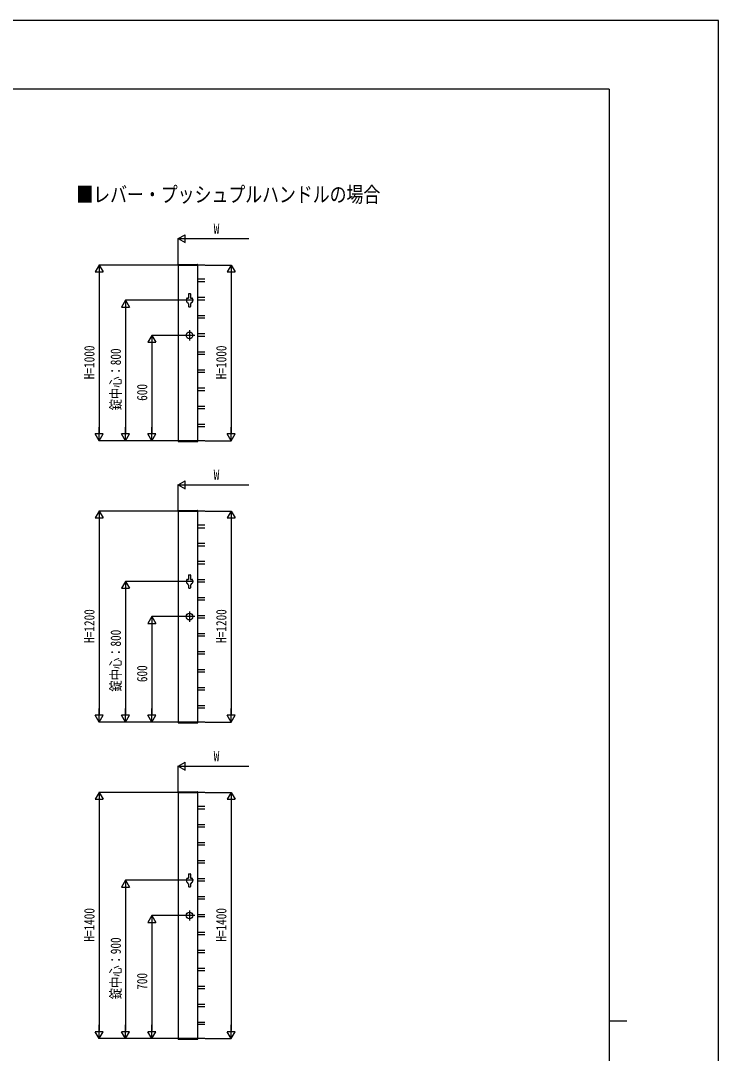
# Model space of a CAD drawing. Units: millimetres, scale not verified. Extents: x -8410 to 8410, y -5940 to 5940.
# Drawn here: x 4444 to 8410, y 66 to 5940 of the extents above; entities that cross this region are included whole.
import ezdxf
from ezdxf.enums import TextEntityAlignment as Align

# ---------------------------------------------------------------- set-up
doc = ezdxf.new("R2010")
doc.units = ezdxf.units.MM
doc.header["$LTSCALE"] = 30
for name, color, linetype in [('0-1_USER1', 3, 'Continuous'), ('0-2_YKK_A1', 4, 'Continuous'), ('0-3_YKK_D', 6, 'Continuous'), ('0-4_YKK_ZWAK', 7, 'Continuous')]:
    doc.layers.add(name, color=color, linetype=linetype)
doc.styles.add('ＭＳ ゴシック', font='')
doc.styles.get('ＭＳ ゴシック').set_extended_font_data('MS Gothic')

msp = doc.modelspace()

# ---------------------------------------------------------------- linework, layer by layer
at = {"layer": '0-2_YKK_A1'}
for p, q in [((5339.67, 4552.55), (5339.54, 4550)), ((5339.54, 4550), (5450.54, 4550)), ((5340.04, 4550), (5340.04, 3550)), ((5490.04, 4550), (5340.04, 4550)), ((5340.67, 4553.5), (5449.41, 4553.5)), ((5450.04, 4550), (5450.04, 3550)), ((5450.41, 4552.55), (5450.54, 4550)), ((5490.04, 4470), (5450.04, 4470)), ((5450.04, 4455.7), (5490.04, 4455.7)), ((5426.04, 4350), (5382.04, 4350)), ((5386.54, 4357), (5386.54, 4343)), ((5391.54, 4362), (5398.79, 4362)), ((5398.79, 4385.5), (5398.79, 4362)), ((5400.79, 4387.5), (5407.29, 4387.5)), ((5409.29, 4385.5), (5409.29, 4362)), ((5409.29, 4362), (5416.54, 4362)), ((5421.54, 4357), (5421.54, 4343)), ((5450.04, 4366.7), (5490.04, 4366.7)), ((5450.04, 4352.5), (5490.04, 4352.5)), ((5398.79, 4329.16), (5398.79, 4314.5)), ((5400.79, 4312.5), (5407.29, 4312.5)), ((5409.29, 4329.16), (5409.29, 4314.5)), ((5450.04, 4263.5), (5490.04, 4263.5)), ((5450.04, 4249.3), (5490.04, 4249.3)), ((5404.04, 4179), (5404.04, 4121)), ((5433.04, 4150), (5375.04, 4150)), ((5450.04, 4160.3), (5490.04, 4160.3)), ((5450.04, 4146.1), (5490.04, 4146.1)), ((5450.04, 4057.1), (5490.04, 4057.1)), ((5450.04, 4042.9), (5490.04, 4042.9)), ((5450.04, 3953.9), (5490.04, 3953.9)), ((5450.04, 3939.7), (5490.04, 3939.7)), ((5450.04, 3850.7), (5490.04, 3850.7)), ((5450.04, 3836.5), (5490.04, 3836.5)), ((5450.04, 3747.5), (5490.04, 3747.5)), ((5450.04, 3733.3), (5490.04, 3733.3)), ((5450.04, 3644.3), (5490.04, 3644.3)), ((5490.04, 3630), (5450.04, 3630)), ((5339.54, 3550), (5450.54, 3550)), ((5339.67, 3547.45), (5339.54, 3550)), ((5490.04, 3550), (5340.04, 3550)), ((5340.67, 3546.5), (5449.41, 3546.5)), ((5450.41, 3547.45), (5450.54, 3550)), ((5339.67, 3152.55), (5339.54, 3150)), ((5339.54, 3150), (5450.54, 3150)), ((5340.04, 3150), (5340.04, 1950)), ((5490.04, 3150), (5340.04, 3150)), ((5340.67, 3153.5), (5449.41, 3153.5)), ((5450.04, 3150), (5450.04, 1950)), ((5450.41, 3152.55), (5450.54, 3150)), ((5490.04, 3070), (5450.04, 3070)), ((5450.04, 3055.7), (5490.04, 3055.79)), ((5450.04, 2967.2), (5490.04, 2967.2)), ((5450.04, 2953.6), (5490.04, 2953.6)), ((5450.04, 2864.6), (5490.04, 2864.6)), ((5450.04, 2851), (5490.04, 2851)), ((5391.54, 2762), (5398.79, 2762)), ((5398.79, 2785.5), (5398.79, 2762)), ((5400.79, 2787.5), (5407.29, 2787.5)), ((5409.29, 2785.5), (5409.29, 2762)), ((5409.29, 2762), (5416.54, 2762)), ((5450.04, 2762), (5490.04, 2762)), ((5426.04, 2750), (5382.04, 2750)), ((5386.54, 2757), (5386.54, 2743)), ((5398.79, 2729.16), (5398.79, 2714.5)), ((5400.79, 2712.5), (5407.29, 2712.5)), ((5409.29, 2729.16), (5409.29, 2714.5)), ((5421.54, 2757), (5421.54, 2743)), ((5450.04, 2748.4), (5490.04, 2748.4)), ((5450.04, 2659.4), (5490.04, 2659.4)), ((5450.04, 2645.8), (5490.04, 2645.8)), ((5433.04, 2550), (5375.04, 2550)), ((5404.04, 2579), (5404.04, 2521)), ((5450.04, 2556.8), (5490.04, 2556.8)), ((5450.04, 2543.2), (5490.04, 2543.2)), ((5450.04, 2454.2), (5490.04, 2454.2)), ((5450.04, 2440.6), (5490.04, 2440.6)), ((5450.04, 2351.6), (5490.04, 2351.6)), ((5450.04, 2338), (5490.04, 2338)), ((5450.04, 2249), (5490.04, 2249)), ((5450.04, 2235.4), (5490.04, 2235.4)), ((5450.04, 2146.4), (5490.04, 2146.4)), ((5450.04, 2132.8), (5490.04, 2132.8)), ((5450.04, 2043.8), (5490.04, 2043.8)), ((5490.04, 2030), (5450.04, 2030)), ((5339.54, 1950), (5450.54, 1950)), ((5339.67, 1947.45), (5339.54, 1950)), ((5490.04, 1950), (5340.04, 1950)), ((5340.67, 1946.5), (5449.41, 1946.5)), ((5450.41, 1947.45), (5450.54, 1950)), ((5339.67, 1552.55), (5339.54, 1550)), ((5339.54, 1550), (5450.54, 1550)), ((5340.04, 1550), (5340.04, 150)), ((5490.04, 1550), (5340.04, 1550)), ((5340.67, 1553.5), (5449.41, 1553.5)), ((5450.04, 1550), (5450.04, 150)), ((5450.41, 1552.55), (5450.54, 1550)), ((5490.04, 1470), (5450.04, 1470)), ((5450.04, 1456.1), (5490.04, 1456.19)), ((5450.04, 1367.6), (5490.04, 1367.6)), ((5450.04, 1354.4), (5490.04, 1354.4)), ((5450.04, 1265.4), (5490.04, 1265.4)), ((5450.04, 1252.2), (5490.04, 1252.2)), ((5450.04, 1163.2), (5490.04, 1163.2)), ((5450.04, 1150), (5490.04, 1150)), ((5391.54, 1062), (5398.79, 1062)), ((5398.79, 1085.5), (5398.79, 1062)), ((5400.79, 1087.5), (5407.29, 1087.5)), ((5409.29, 1085.5), (5409.29, 1062)), ((5409.29, 1062), (5416.54, 1062)), ((5450.04, 1061), (5490.04, 1061)), ((5426.04, 1050), (5382.04, 1050)), ((5386.54, 1057), (5386.54, 1043)), ((5398.79, 1029.16), (5398.79, 1014.5)), ((5400.79, 1012.5), (5407.29, 1012.5)), ((5409.29, 1029.16), (5409.29, 1014.5)), ((5421.54, 1057), (5421.54, 1043)), ((5450.04, 1047.8), (5490.04, 1047.8)), ((5450.04, 958.8), (5490.04, 958.8)), ((5450.04, 945.6), (5490.04, 945.6)), ((5433.04, 850), (5375.04, 850)), ((5404.04, 879), (5404.04, 821)), ((5450.04, 856.6), (5490.04, 856.6)), ((5450.04, 843.4), (5490.04, 843.4)), ((5450.04, 754.4), (5490.04, 754.4)), ((5450.04, 741.2), (5490.04, 741.2)), ((5450.04, 652.19), (5490.04, 652.19)), ((5450.04, 639), (5490.04, 639)), ((5450.04, 550), (5490.04, 550)), ((5450.04, 536.8), (5490.04, 536.8)), ((5450.04, 447.8), (5490.04, 447.8)), ((5450.04, 434.6), (5490.04, 434.6)), ((5450.04, 345.6), (5490.04, 345.6)), ((5450.04, 332.4), (5490.04, 332.4)), ((5450.04, 243.4), (5490.04, 243.4)), ((5490.04, 230), (5450.04, 230)), ((5339.54, 150), (5450.54, 150)), ((5339.67, 147.45), (5339.54, 150)), ((5490.04, 150), (5340.04, 150)), ((5340.67, 146.5), (5449.41, 146.5)), ((5450.41, 147.45), (5450.54, 150))]:
    msp.add_line(p, q, dxfattribs=at)
for centre in [(5404.04, 4150), (5404.04, 2550), (5404.04, 850)]:
    msp.add_circle(centre, 19, dxfattribs=at)
for centre, radius, start, end in [((5340.67, 4552.5), 1, 90, 177), ((5449.41, 4552.5), 1, 3, 90), ((5391.54, 4357), 5, 90, 180), ((5400.79, 4385.5), 2, 90, 180), ((5407.29, 4385.5), 2, 0, 90), ((5416.54, 4357), 5, 0, 90), ((5391.54, 4343), 5, 180, 270), ((5404.04, 4340.44), 12.5, 191.55262, 245.16541), ((5400.79, 4314.5), 2, 180, 270), ((5407.29, 4314.5), 2, 270, 0), ((5404.04, 4340.5), 12.5, 294.83459, 348.44738), ((5404.04, 4340.44), 12.5, 294.83459, 348.44738), ((5416.54, 4343), 5, 270, 0), ((5340.67, 3547.5), 1, 183, 270), ((5449.41, 3547.5), 1, 270, 357), ((5340.67, 3152.5), 1, 90, 177), ((5449.41, 3152.5), 1, 3, 90), ((5391.54, 2757), 5, 90, 180), ((5400.79, 2785.5), 2, 90, 180), ((5407.29, 2785.5), 2, 0, 90), ((5416.54, 2757), 5, 0, 90), ((5391.54, 2743), 5, 180, 270), ((5404.04, 2740.44), 12.5, 191.55262, 245.16541), ((5400.79, 2714.5), 2, 180, 270), ((5407.29, 2714.5), 2, 270, 0), ((5404.04, 2740.5), 12.5, 294.83459, 348.44738), ((5404.04, 2740.44), 12.5, 294.83459, 348.44738), ((5416.54, 2743), 5, 270, 0), ((5340.67, 1947.5), 1, 183, 270), ((5449.41, 1947.5), 1, 270, 357), ((5340.67, 1552.5), 1, 90, 177), ((5449.41, 1552.5), 1, 3, 90), ((5391.54, 1057), 5, 90, 180), ((5400.79, 1085.5), 2, 90, 180), ((5407.29, 1085.5), 2, 0, 90), ((5416.54, 1057), 5, 0, 90), ((5391.54, 1043), 5, 180, 270), ((5404.04, 1040.44), 12.5, 191.55262, 245.16541), ((5400.79, 1014.5), 2, 180, 270), ((5407.29, 1014.5), 2, 270, 0), ((5404.04, 1040.5), 12.5, 294.83459, 348.44738), ((5404.04, 1040.44), 12.5, 294.83459, 348.44738), ((5416.54, 1043), 5, 270, 0), ((5340.67, 147.5), 1, 183, 270), ((5449.41, 147.5), 1, 270, 357)]:
    msp.add_arc(centre, radius, start, end, dxfattribs=at)
at = {"layer": '0-3_YKK_D'}
for p, q in [((5340.04, 4700), (5379.01, 4722.5)), ((5340.04, 4552), (5340.04, 4701)), ((5340.04, 4700), (5379.01, 4677.5)), ((5340.04, 4700), (5417.98, 4700)), ((5379.01, 4677.5), (5379.01, 4722.5)), ((5385.04, 4700), (5740.04, 4700)), ((4890.04, 4550), (4867.54, 4511.03)), ((5338.04, 4550), (4889.04, 4550)), ((4890.04, 4550), (4912.54, 4511.03)), ((4890.04, 4550), (4890.04, 4472.06)), ((5492.04, 4550), (5641.04, 4550)), ((5640.04, 4550), (5617.54, 4511.03)), ((5640.04, 4550), (5662.54, 4511.03)), ((5640.04, 4550), (5640.04, 4472.06)), ((4867.54, 4511.03), (4912.54, 4511.03)), ((4890.04, 4505), (4890.04, 3595)), ((5617.54, 4511.03), (5662.54, 4511.03)), ((5640.04, 4505), (5640.04, 3595)), ((5040.04, 4350), (5017.54, 4311.03)), ((5380.04, 4350), (5039.04, 4350)), ((5040.04, 4350), (5062.54, 4311.03)), ((5040.04, 4350), (5040.04, 4272.06)), ((5017.54, 4311.03), (5062.54, 4311.03)), ((5040.04, 4305), (5040.04, 3595)), ((5190.04, 4150), (5167.54, 4111.03)), ((5373.04, 4150), (5189.04, 4150)), ((5190.04, 4150), (5212.54, 4111.03)), ((5190.04, 4150), (5190.04, 4072.06)), ((5167.54, 4111.03), (5212.54, 4111.03)), ((5190.04, 4105), (5190.04, 3595)), ((4890.04, 3550), (4867.54, 3588.97)), ((4912.54, 3588.97), (4867.54, 3588.97)), ((4890.04, 3550), (4890.04, 3627.94)), ((4890.04, 3550), (4912.54, 3588.97)), ((5040.04, 3550), (5017.54, 3588.97)), ((5062.54, 3588.97), (5017.54, 3588.97)), ((5040.04, 3550), (5040.04, 3627.94)), ((5040.04, 3550), (5062.54, 3588.97)), ((5190.04, 3550), (5167.54, 3588.97)), ((5212.54, 3588.97), (5167.54, 3588.97)), ((5190.04, 3550), (5190.04, 3627.94)), ((5190.04, 3550), (5212.54, 3588.97)), ((5640.04, 3550), (5617.54, 3588.97)), ((5662.54, 3588.97), (5617.54, 3588.97)), ((5640.04, 3550), (5640.04, 3627.94)), ((5640.04, 3550), (5662.54, 3588.97)), ((5338.04, 3550), (4889.04, 3550)), ((5338.04, 3550), (5039.04, 3550)), ((5338.04, 3550), (5189.04, 3550)), ((5492.04, 3550), (5641.04, 3550)), ((5340.04, 3300), (5379.01, 3322.5)), ((5340.04, 3152), (5340.04, 3301)), ((5340.04, 3300), (5379.01, 3277.5)), ((5340.04, 3300), (5417.98, 3300)), ((5379.01, 3277.5), (5379.01, 3322.5)), ((5385.04, 3300), (5740.04, 3300)), ((4890.04, 3150), (4867.54, 3111.03)), ((5338.04, 3150), (4889.04, 3150)), ((4890.04, 3150), (4912.54, 3111.03)), ((4890.04, 3150), (4890.04, 3072.06)), ((5492.04, 3150), (5641.04, 3150)), ((5640.04, 3150), (5617.54, 3111.03)), ((5640.04, 3150), (5662.54, 3111.03)), ((5640.04, 3150), (5640.04, 3072.06)), ((4867.54, 3111.03), (4912.54, 3111.03)), ((4890.04, 3105), (4890.04, 1995)), ((5617.54, 3111.03), (5662.54, 3111.03)), ((5640.04, 3105), (5640.04, 1995)), ((5040.04, 2750), (5017.54, 2711.03)), ((5017.54, 2711.03), (5062.54, 2711.03)), ((5380.04, 2750), (5039.04, 2750)), ((5040.04, 2750), (5062.54, 2711.03)), ((5040.04, 2750), (5040.04, 2672.06)), ((5040.04, 2705), (5040.04, 1995)), ((5190.04, 2550), (5167.54, 2511.03)), ((5373.04, 2550), (5189.04, 2550)), ((5190.04, 2550), (5212.54, 2511.03)), ((5190.04, 2550), (5190.04, 2472.06)), ((5167.54, 2511.03), (5212.54, 2511.03)), ((5190.04, 2505), (5190.04, 1995)), ((4890.04, 1950), (4890.04, 2027.94)), ((5040.04, 1950), (5040.04, 2027.94)), ((5190.04, 1950), (5190.04, 2027.94)), ((5640.04, 1950), (5640.04, 2027.94)), ((4890.04, 1950), (4867.54, 1988.97)), ((4912.54, 1988.97), (4867.54, 1988.97)), ((5338.04, 1950), (4889.04, 1950)), ((4890.04, 1950), (4912.54, 1988.97)), ((5040.04, 1950), (5017.54, 1988.97)), ((5062.54, 1988.97), (5017.54, 1988.97)), ((5338.04, 1950), (5039.04, 1950)), ((5040.04, 1950), (5062.54, 1988.97)), ((5190.04, 1950), (5167.54, 1988.97)), ((5212.54, 1988.97), (5167.54, 1988.97)), ((5338.04, 1950), (5189.04, 1950)), ((5190.04, 1950), (5212.54, 1988.97)), ((5492.04, 1950), (5641.04, 1950)), ((5640.04, 1950), (5617.54, 1988.97)), ((5662.54, 1988.97), (5617.54, 1988.97)), ((5640.04, 1950), (5662.54, 1988.97)), ((5340.04, 1700), (5379.01, 1722.5)), ((5379.01, 1677.5), (5379.01, 1722.5)), ((5340.04, 1552), (5340.04, 1701)), ((5340.04, 1700), (5379.01, 1677.5)), ((5340.04, 1700), (5417.98, 1700)), ((5385.04, 1700), (5740.04, 1700)), ((4890.04, 1550), (4867.54, 1511.03)), ((5338.04, 1550), (4889.04, 1550)), ((4890.04, 1550), (4912.54, 1511.03)), ((4890.04, 1550), (4890.04, 1472.06)), ((5492.04, 1550), (5641.04, 1550)), ((5640.04, 1550), (5617.54, 1511.03)), ((5640.04, 1550), (5662.54, 1511.03)), ((5640.04, 1550), (5640.04, 1472.06)), ((4867.54, 1511.03), (4912.54, 1511.03)), ((4890.04, 1505), (4890.04, 195)), ((5617.54, 1511.03), (5662.54, 1511.03)), ((5640.04, 1505), (5640.04, 195)), ((5040.04, 1050), (5017.54, 1011.03)), ((5017.54, 1011.03), (5062.54, 1011.03)), ((5380.04, 1050), (5039.04, 1050)), ((5040.04, 1050), (5062.54, 1011.03)), ((5040.04, 1050), (5040.04, 972.06)), ((5040.04, 1005), (5040.04, 195)), ((5190.04, 850), (5167.54, 811.03)), ((5373.04, 850), (5189.04, 850)), ((5190.04, 850), (5212.54, 811.03)), ((5190.04, 850), (5190.04, 772.06)), ((5167.54, 811.03), (5212.54, 811.03)), ((5190.04, 805), (5190.04, 195)), ((4890.04, 150), (4867.54, 188.97)), ((4912.54, 188.97), (4867.54, 188.97)), ((4890.04, 150), (4890.04, 227.94)), ((4890.04, 150), (4912.54, 188.97)), ((5040.04, 150), (5017.54, 188.97)), ((5062.54, 188.97), (5017.54, 188.97)), ((5040.04, 150), (5040.04, 227.94)), ((5040.04, 150), (5062.54, 188.97)), ((5190.04, 150), (5167.54, 188.97)), ((5212.54, 188.97), (5167.54, 188.97)), ((5190.04, 150), (5190.04, 227.94)), ((5190.04, 150), (5212.54, 188.97)), ((5640.04, 150), (5617.54, 188.97)), ((5662.54, 188.97), (5617.54, 188.97)), ((5640.04, 150), (5640.04, 227.94)), ((5640.04, 150), (5662.54, 188.97)), ((5338.04, 150), (4889.04, 150)), ((5338.04, 150), (5039.04, 150)), ((5338.04, 150), (5189.04, 150)), ((5492.04, 150), (5641.04, 150))]:
    msp.add_line(p, q, dxfattribs=at)
at = {"layer": '0-4_YKK_ZWAK'}
for p, q in [((7790.04, 5550), (-7809.96, 5550)), ((7790.04, 5550), (7790.04, -5050)), ((7790.04, 250), (7890.04, 250))]:
    msp.add_line(p, q, dxfattribs=at)
msp.add_lwpolyline([(-8410, -5940), (8410, -5940), (8410, 5940), (-8410, 5940)], close=True, dxfattribs=at)

# ---------------------------------------------------------------- texts
at = {"layer": '0-1_USER1', "style": 'ＭＳ ゴシック', "width": 0.8}
msp.add_text('■レバー・プッシュプルハンドルの場合', height=87.98, dxfattribs=at).set_placement((4760.33, 4880.81), align=Align.BOTTOM_LEFT)
at = {"layer": '0-3_YKK_D', "style": 'ＭＳ ゴシック', "width": 0.8}
for p in [(5541.21, 4709), (5541.21, 3309), (5541.21, 1709)]:
    msp.add_text('W', height=58.65, dxfattribs=at).set_placement(p, align=Align.BOTTOM_LEFT)
for s, p in [('H=1000', (4881.04, 3900.67)), ('錠中心：800', (5031.04, 3723.87)), ('H=1000', (5631.04, 3900.67)), ('600', (5181.04, 3777.47)), ('H=1200', (4881.04, 2400.67)), ('H=1200', (5631.04, 2400.67)), ('錠中心：800', (5031.04, 2123.87)), ('600', (5181.04, 2177.47)), ('H=1400', (4881.04, 700.67)), ('H=1400', (5631.04, 700.67)), ('錠中心：900', (5031.04, 373.87)), ('700', (5181.04, 427.47))]:
    msp.add_text(s, height=58.65, rotation=90, dxfattribs=at).set_placement(p, align=Align.BOTTOM_LEFT)

doc.saveas('drawing.dxf')
